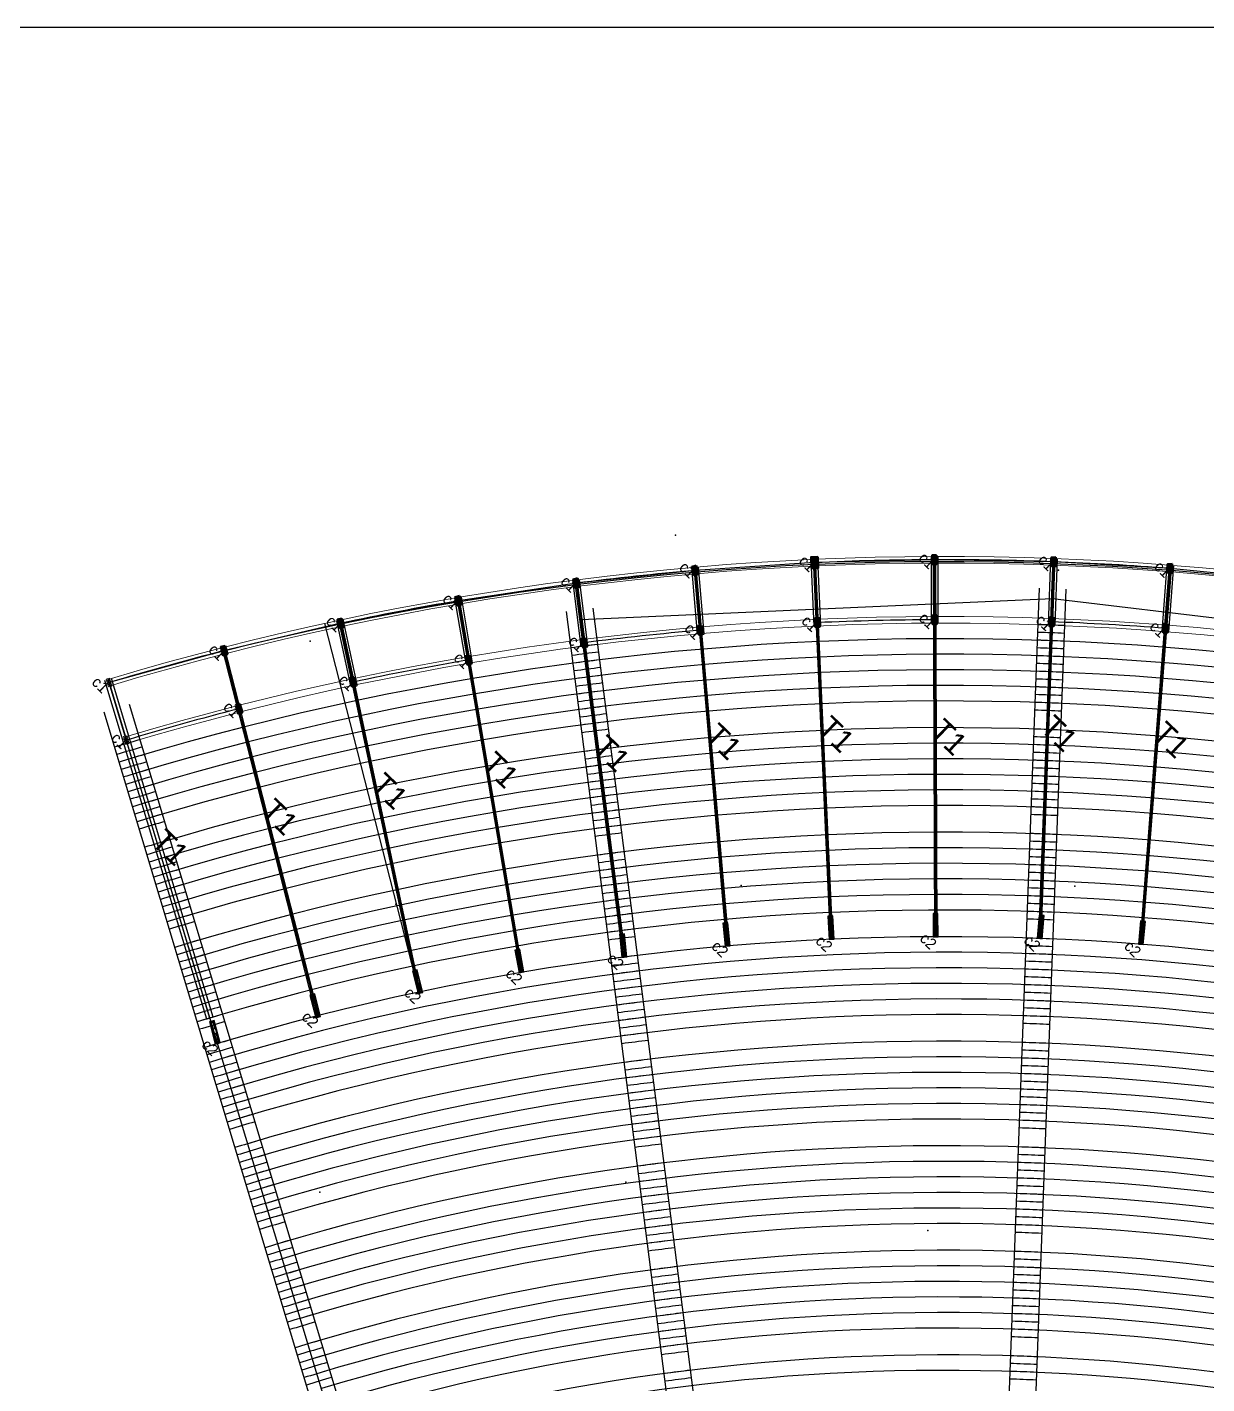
# Model space of a CAD drawing. Extents: x 60675 to 406257, y -6788 to 756297.
# Drawn here: x 392761 to 393291, y 755368 to 755978 of the extents above; entities that cross this region are included whole.
import ezdxf

# ---------------------------------------------------------------- set-up
doc = ezdxf.new("R2010")
doc.units = 0
doc.linetypes.add('CONTINU', pattern=[0])
doc.layers.get('0').update_dxf_attribs({"linetype": 'CONTINUOUS'})
doc.layers.add('CENTERLINE', color=7, linetype='CONTINUOUS')
doc.layers.add('POINTS', color=7, linetype='CONTINUOUS')
for name, color, linetype, lineweight in [('column', 61, 'CONTINUOUS', 20), ('DIMENSIONLINE', 5, 'CONTINUOUS', 9), ('elevation', 33, 'CONTINUOUS', 25), ('greenery', 3, 'CONTINUOUS', 13), ('Wind&door', 141, 'CONTINUOUS', 30)]:
    doc.layers.add(name, color=color, linetype=linetype, lineweight=lineweight)
doc.layers.add('RHS', color=7, linetype='CONTINUOUS', lineweight=25, true_color=0x3dad99)

# ---------------------------------------------------------------- blocks, each defined once
blk = doc.blocks.new('A$C72AB280E')
blk.add_line((0.92, 0.168), (0.867, 0.083))
at = {"color": 2}
for points in [[(1.002, 0.187), (0.116, 0.736), (0, 0.549), (0.887, 0)], [(0.961, 0.177), (0.126, 0.695), (0.041, 0.559), (0.877, 0.041)]]:
    blk.add_lwpolyline(points, close=True, dxfattribs=at)
for points in [[(0.083, 0.569), (0.339, 0.41), (0.391, 0.495), (0.135, 0.654), (0.083, 0.569)], [(0.936, 0.193), (0.598, 0.402), (0.514, 0.266), (0.851, 0.057)], [(0.92, 0.168), (0.608, 0.361), (0.555, 0.276), (0.867, 0.083)]]:
    blk.add_lwpolyline(points)

msp = doc.modelspace()

# ---------------------------------------------------------------- linework, layer by layer
for p, q in [((393166.90105, 755740.07441, 13169.80586), (393167.01059, 755710.07373, 13169.80587)), ((393169.90103, 755740.08536, 13169.80586), (393170.01057, 755710.08468, 13169.80587)), ((393220.61728, 755739.22808, -1203.08952), (393219.49386, 755709.24824, 1450.86235)), ((393059.22689, 755735.11304, 13169.80586), (393061.80807, 755705.22341, 13169.80587)), ((393062.21576, 755735.37115, 13169.80586), (393064.79695, 755705.48152, 13169.80587)), ((393114.35931, 755708.73352, 13169.80587), (393113.0128, 755738.70417, 13169.80587)), ((393117.35629, 755708.86817, 13169.80587), (393116.00978, 755738.83881, 13169.80587)), ((393222.11623, 755739.17191, -1203.08952), (393215.71293, 755568.29184, 13923.99196)), ((393223.61518, 755739.11574, -1203.08952), (393222.49176, 755709.1359, 1450.86236)), ((393272.96706, 755736.27415, -385.69639), (393270.6421, 755706.36349, -74.54783)), ((393275.95804, 755736.04166, -385.69639), (393273.63308, 755706.131, -74.54783)), ((392952.68805, 755721.35806, 13169.80586), (392957.71505, 755691.78135, 13169.80587)), ((392955.64563, 755721.86075, 13169.80586), (392960.67263, 755692.28403, 13169.80587)), ((393009.58828, 755711.66646, 13169.80587), (393221.4422, 755721.18453, 13169.80587)), ((393221.4422, 755721.18453, 13169.80587), (393431.98964, 755695.83801, 13169.80587)), ((392905.99605, 755681.82652, 13169.80587), (392899.75375, 755711.17079, 13169.80587)), ((392908.93039, 755682.45073, 13169.80587), (392902.68809, 755711.795, 13169.80587)), ((392849.10992, 755697.72875, 13169.80586), (392855.81202, 755671.57379, 13169.80587)), ((392797.41292, 755683.34316, 13169.80587), (392805.18418, 755657.48572, 13169.80587)), ((392937.77447, 755544.45337, 13169.80587), (392936.80577, 755544.20515, 13169.80587)), ((392891.66856, 755533.65773, 13169.80591), (392890.69986, 755533.40951, 13169.80591))]:
    msp.add_line(p, q)
at = {"color": 252}
for p, q in [((393060.85038, 755733.74766, 13169.80587), (393007.49433, 755728.03305)), ((393114.57861, 755737.273, 13169.80587), (393060.85038, 755733.74766, 13169.80587)), ((393168.40652, 755738.57989, 13169.80587), (393114.57861, 755737.273, 13169.80587)), ((393222.06007, 755737.67322, 13169.80587), (393168.40652, 755738.57989, 13169.80587)), ((393274.34631, 755734.66242, -370.13942), (393222.06007, 755737.67322, 13169.80587)), ((393329.21015, 755729.23021, 13383.74315), (393274.34631, 755734.66242, -370.13942)), ((393007.49433, 755728.03305), (392954.41818, 755720.13061, 13169.80586)), ((392954.41818, 755720.13061, 13169.80586), (392901.53302, 755710.01573, 13169.80587)), ((392901.53302, 755710.01573, 13169.80587), (392848.78528, 755697.64552, 13169.80587)), ((392848.78528, 755697.64552, 13169.80587), (392797.41292, 755683.34316, 13169.80587))]:
    msp.add_line(p, q, dxfattribs=at)
at = {"color": 3, "linetype": 'CONTINU', "lineweight": 25}
msp.add_lwpolyline([(392601.17332, 755978.07413), (394813.52757, 755978.07413), (394813.52757, 754562.58606), (392601.17332, 754562.58606)], close=True, dxfattribs=at)
at = {"color": 2}
for points, elevation in [([(392938.50463, 755544.02109), (392935.91607, 755554.12295), (392933.78492, 755553.57686), (392936.37348, 755543.47499)], 13169.80587), ([(392938.13955, 755544.23723), (392935.69993, 755553.75787), (392934.15, 755553.36071), (392936.58963, 755543.84007)], 13169.80587), ([(392892.39872, 755533.22545), (392889.81016, 755543.32731), (392887.67901, 755542.78121), (392890.26757, 755532.67935)], 13169.80591), ([(392892.03364, 755533.44159), (392889.59402, 755542.96223), (392888.04409, 755542.56507), (392890.48372, 755533.04443)], 13169.80591)]:
    msp.add_lwpolyline(points, close=True, dxfattribs=dict(at, elevation=elevation))
for points, elevation in [([(392934.51508, 755553.14457), (392935.26253, 755550.22764), (392936.23123, 755550.47586), (392935.48378, 755553.3928), (392934.51508, 755553.14457)], 13169.80587), ([(392938.06508, 755544.52784), (392937.07959, 755548.37374), (392935.52966, 755547.97658), (392936.51516, 755544.13068)], 13169.80587), ([(392937.77447, 755544.45337), (392936.86344, 755548.00866), (392935.89474, 755547.76043), (392936.80577, 755544.20515)], 13169.80587), ([(392888.40917, 755542.34893), (392889.15662, 755539.432), (392890.12532, 755539.68022), (392889.37787, 755542.59715), (392888.40917, 755542.34893)], 13169.80591), ([(392891.95917, 755533.7322), (392890.97368, 755537.5781), (392889.42375, 755537.18094), (392890.40925, 755533.33504)], 13169.80591), ([(392891.66856, 755533.65773), (392890.75753, 755537.21302), (392889.78883, 755536.96479), (392890.69986, 755533.40951)], 13169.80591)]:
    msp.add_lwpolyline(points, dxfattribs=dict(elevation=elevation))
at = {"color": 252}
msp.add_arc((393172.5328, 754415.90425, 13169.80587), 1321.78528, 69.24286607, 106.48700625, dxfattribs=at)
at = {"layer": 'CENTERLINE', "color": 0}
for points in [[(393009.6234, 755699.57225), (393005.81609, 755729.33056)], [(393012.59915, 755699.95297), (393008.79184, 755729.71128)], [(393215.71292, 755568.29184), (393221.60696, 755725.58145)]]:
    msp.add_lwpolyline(points, dxfattribs=at)
at = {"layer": 'CENTERLINE', "color": 1}
msp.add_lwpolyline([(392955.06317, 755158.791), (392800.8956, 755671.7552)], dxfattribs=at)
at = {"layer": 'column', "color": 2, "lineweight": 50}
for points, elevation in [([(393115.98835, 755739.85556), (393112.99022, 755739.74968), (393113.16668, 755734.75279), (393116.16481, 755734.85867)], 13169.80587), ([(393115.50631, 755739.33822), (393113.50755, 755739.26764), (393113.64872, 755735.27013), (393115.64747, 755735.34071)], 13169.80587), ([(393169.33421, 755740.64511), (393167.33545, 755740.57453), (393167.47662, 755736.57702), (393169.47537, 755736.6476)], 13169.80586), ([(393168.85217, 755740.12778), (393167.85279, 755740.09249), (393167.95866, 755737.09436), (393168.95804, 755737.12965)], 13169.80586), ([(393222.98775, 755739.73818), (393220.989, 755739.6676), (393221.13017, 755735.67009), (393223.12892, 755735.74067)], 13169.80587), ([(393222.50571, 755739.22085), (393221.50633, 755739.18555), (393221.61221, 755736.18742), (393222.61158, 755736.22271)], 13169.80587), ([(393061.28078, 755735.97038), (393059.35123, 755735.44421), (393060.40357, 755731.58512), (393062.33312, 755732.11129)], 13169.80586), ([(393060.92993, 755735.35645), (393059.96516, 755735.09337), (393060.75441, 755732.19905), (393061.71919, 755732.46214)], 13169.80586), ([(393115.02426, 755738.82089), (393114.02489, 755738.78559), (393114.13076, 755735.78746), (393115.13014, 755735.82276)], 13169.80587), ([(393275.274, 755736.72764), (393273.27525, 755736.65705), (393273.41641, 755732.65955), (393275.41517, 755732.73013)], -370.13942), ([(393274.79196, 755736.2103), (393273.79258, 755736.17501), (393273.89845, 755733.17688), (393274.89783, 755733.21217)], -370.13942), ([(392954.84858, 755722.35334), (392952.91903, 755721.82717), (392953.97137, 755717.96808), (392955.90092, 755718.49425)], 13169.80586), ([(392954.49774, 755721.73941), (392953.53296, 755721.47632), (392954.32222, 755718.58201), (392955.28699, 755718.84509)], 13169.80586), ([(392901.96342, 755712.23845), (392900.03387, 755711.71228), (392901.08621, 755707.85319), (392903.01576, 755708.37936)], 13169.80587), ([(392901.61258, 755711.62452), (392900.6478, 755711.36144), (392901.43706, 755708.46712), (392902.40183, 755708.7302)], 13169.80587), ([(393063.60378, 755709.0705), (393061.67423, 755708.54433), (393062.72657, 755704.68524), (393064.65611, 755705.21141)], 13169.80587), ([(393116.71813, 755712.36543), (393114.71937, 755712.29485), (393114.86054, 755708.29734), (393116.85929, 755708.36792)], 13169.80587), ([(393116.23608, 755711.84809), (393115.23671, 755711.8128), (393115.34258, 755708.81467), (393116.34196, 755708.84996)], 13169.80587), ([(393169.43279, 755713.64529), (393167.43404, 755713.57471), (393167.5752, 755709.5772), (393169.57396, 755709.64778)], 13169.80587), ([(393168.95075, 755713.12796), (393167.95137, 755713.09267), (393168.05725, 755710.09454), (393169.05662, 755710.12983)], 13169.80587), ([(393273.1816, 755709.80884), (393271.18284, 755709.73825), (393271.32401, 755705.74074), (393273.32276, 755705.81133)], -90.11394), ([(393272.69955, 755709.2915), (393271.70018, 755709.25621), (393271.80605, 755706.25808), (393272.80543, 755706.29337)], -90.11394), ([(393063.25293, 755708.45657), (393062.28816, 755708.19349), (393063.07741, 755705.29917), (393064.04219, 755705.56225)], 13169.80587), ([(392849.54032, 755699.95148), (392847.61078, 755699.42531), (392848.66311, 755695.56622), (392850.59266, 755696.09239)], 13169.80586), ([(392849.18948, 755699.33755), (392848.2247, 755699.07446), (392849.01396, 755696.18015), (392849.97873, 755696.44323)], 13169.80586), ([(392959.37275, 755695.73507), (392957.4432, 755695.20891), (392958.49554, 755691.34981), (392960.42509, 755691.87598)], 13169.80587), ([(392959.0219, 755695.12115), (392958.05713, 755694.85806), (392958.84639, 755691.96374), (392959.81116, 755692.22683)], 13169.80587), ([(392907.58133, 755685.82938), (392905.65178, 755685.30321), (392906.70412, 755681.44412), (392908.63367, 755681.97029)], 13169.80587), ([(392907.23049, 755685.21545), (392906.26571, 755684.95237), (392907.05497, 755682.05805), (392908.01974, 755682.32113)], 13169.80587), ([(392856.24242, 755673.79652), (392854.31287, 755673.27035), (392855.36521, 755669.41126), (392857.29475, 755669.93743)], 13169.80587), ([(392855.89157, 755673.18259), (392854.9268, 755672.9195), (392855.71605, 755670.02519), (392856.68083, 755670.28827)], 13169.80587)]:
    msp.add_lwpolyline(points, close=True, dxfattribs=dict(at, elevation=elevation))
for points in [[(393007.92472, 755730.25577), (393005.99518, 755729.7296), (393007.04752, 755725.87051), (393008.97706, 755726.39668)], [(393007.57388, 755729.64184), (393006.60911, 755729.37876), (393007.39836, 755726.48444), (393008.36313, 755726.74752)], [(393221.9767, 755712.75712), (393219.97795, 755712.68653), (393220.11912, 755708.68903), (393222.11787, 755708.75961)], [(393221.49466, 755712.23978), (393220.49528, 755712.20449), (393220.60116, 755709.20636), (393221.60054, 755709.24165)], [(393011.3512, 755703.47408), (393009.42165, 755702.94791), (393010.47399, 755699.08881), (393012.40354, 755699.61498)], [(393011.00036, 755702.86015), (393010.03558, 755702.59706), (393010.82484, 755699.70274), (393011.78961, 755699.96583)]]:
    msp.add_lwpolyline(points, close=True, dxfattribs=at)
at = {"layer": 'DIMENSIONLINE'}
for points, elevation in [([(393167.63535, 755736.75465), (393167.50631, 755740.40854), (393169.0833, 755740.46423), (393169.21234, 755736.81034)], 13169.80586), ([(393221.28889, 755735.84771), (393221.15986, 755739.50161), (393222.73685, 755739.5573), (393222.86588, 755735.9034)], 13169.80587), ([(393060.51743, 755731.79436), (393059.55555, 755735.32174), (393061.07793, 755735.73688), (393062.03982, 755732.2095)], 13169.80586), ([(393113.80744, 755735.44775), (393113.67841, 755739.10165), (393115.2554, 755739.15734), (393115.38444, 755735.50344)], 13169.80587), ([(393273.57514, 755732.83717), (393273.44611, 755736.49107), (393275.0231, 755736.54676), (393275.15213, 755732.89286)], -370.13942), ([(392954.08523, 755718.17731), (392953.12335, 755721.70469), (392954.64574, 755722.11983), (392955.60762, 755718.59246)], 13169.80586), ([(392901.20007, 755708.06243), (392900.23819, 755711.58981), (392901.76058, 755712.00495), (392902.72246, 755708.47757)], 13169.80587), ([(393062.84043, 755704.89448), (393061.87854, 755708.42186), (393063.40093, 755708.837), (393064.36281, 755705.30962)], 13169.80587), ([(393115.01927, 755708.47496), (393114.89023, 755712.12886), (393116.46722, 755712.18455), (393116.59626, 755708.53065)], 13169.80587), ([(393167.73393, 755709.75483), (393167.6049, 755713.40872), (393169.18189, 755713.46441), (393169.31092, 755709.81052)], 13169.80587), ([(393271.48273, 755705.91837), (393271.3537, 755709.57227), (393272.93069, 755709.62796), (393273.05973, 755705.97406)], -90.11394), ([(392848.77697, 755695.77546), (392847.81509, 755699.30283), (392849.33748, 755699.71797), (392850.29936, 755696.1906)], 13169.80586), ([(392849.12782, 755696.38938), (392848.42902, 755698.95199), (392848.98663, 755699.10405), (392849.68543, 755696.54144)], 13169.80586), ([(392958.6094, 755691.55905), (392957.64752, 755695.08643), (392959.1699, 755695.50157), (392960.13179, 755691.97419)], 13169.80587), ([(392906.81798, 755681.65336), (392905.8561, 755685.18073), (392907.37849, 755685.59587), (392908.34037, 755682.0685)], 13169.80587)]:
    msp.add_lwpolyline(points, close=True, dxfattribs=dict(at, elevation=elevation))
for points in [[(393007.16137, 755726.07975), (393006.19949, 755729.60713), (393007.72188, 755730.02227), (393008.68376, 755726.49489)], [(393220.27784, 755708.86665), (393220.14881, 755712.52055), (393221.7258, 755712.57624), (393221.85483, 755708.92234)], [(393010.58785, 755699.29805), (393009.62597, 755702.82543), (393011.14836, 755703.24057), (393012.11024, 755699.71319)]]:
    msp.add_lwpolyline(points, close=True, dxfattribs=at)
at = {"layer": 'DIMENSIONLINE', "color": 2, "elevation": 13169.80587}
for points in [[(392797.07997, 755681.38986), (392796.11809, 755684.91724), (392797.64047, 755685.33238), (392798.60236, 755681.80501)], [(392797.43081, 755682.00379), (392796.73202, 755684.5664), (392797.28963, 755684.71845), (392797.98843, 755682.15585)], [(392804.85123, 755655.53242), (392803.88935, 755659.0598), (392805.41174, 755659.47494), (392806.37362, 755655.94756)], [(392805.20208, 755656.14635), (392804.50328, 755658.70895), (392805.06089, 755658.86101), (392805.75969, 755656.2984)]]:
    msp.add_lwpolyline(points, close=True, dxfattribs=at)
at = {"layer": 'elevation', "ltscale": 0.05}
for points in [[(393195.95588, 755201.28086), (393215.61117, 755725.80612)], [(393207.94712, 755200.82253), (393227.60275, 755725.35677)], [(393069.69084, 755194.61997), (393003.0784, 755715.26944)], [(393081.59496, 755196.13395), (393014.98138, 755716.79232)], [(392957.72149, 755170.79197), (392806.64169, 755673.48214)], [(392946.2267, 755167.34667), (392795.14949, 755670.02825)]]:
    msp.add_lwpolyline(points, dxfattribs=at)
for centre, radius, start, end in [((393173.17327, 754433.06983, 13169.80587), 1277.01877, 87.584784, 88.1231879), ((393172.4661, 754429.61953, 13169.80587), 1277.01877, 87.55887421, 88.09727816), ((393173.17327, 754433.06983, 13169.80587), 1277.01877, 97.021671, 97.56007491), ((393173.04139, 754429.55027, 13169.80587), 1277.01877, 96.99576121, 97.53416516), ((393172.4661, 754429.61953, 13169.80587), 1270.01877, 87.55724762, 88.09861913), ((393173.17327, 754433.06983, 13169.80587), 1270.01877, 87.58330022, 88.12467169), ((393173.17327, 754433.06983, 13169.80587), 1270.01877, 97.02018722, 97.56155868), ((393172.4661, 754429.61953, 13169.80587), 1263.01877, 87.55560299, 88.09997497), ((393173.17327, 754433.06983, 13169.80587), 1263.01877, 87.5818, 88.12617191), ((393173.04139, 754429.55027, 13169.80587), 1270.01877, 96.99413462, 97.53550613), ((393173.17327, 754433.06983, 13169.80587), 1263.01877, 97.018687, 97.56305891), ((393172.4661, 754429.61953, 13169.80587), 1256.01877, 87.55394005, 88.10134591), ((393173.17327, 754433.06983, 13169.80587), 1256.01877, 87.58028305, 88.12768886), ((393173.04139, 754429.55027, 13169.80587), 1263.01877, 96.99249, 97.53686197), ((393173.17327, 754433.06983, 13169.80587), 1256.01877, 97.01717005, 97.56457586), ((393173.17327, 754433.06983, 13169.80587), 1249.01877, 87.5787491, 88.12922281), ((393173.04139, 754429.55027, 13169.80587), 1256.01877, 96.99082704, 97.53823291), ((393173.17327, 754433.06983, 13169.80587), 1249.01877, 97.0156361, 97.56610981), ((393173.17327, 754433.06983, 13169.80587), 1242.01877, 87.57719786, 88.13077405), ((393172.4661, 754429.61953, 13169.80587), 1249.01877, 87.55225845, 88.10273222), ((393173.04139, 754429.55027, 13169.80587), 1249.01877, 96.98914545, 97.53961922), ((393172.4661, 754429.61953, 13169.80587), 1242.01877, 87.5505579, 88.10413417), ((393173.17327, 754433.06983, 13169.80587), 1242.01877, 97.01408485, 97.56766106), ((393173.04139, 754429.55027, 13169.80587), 1242.01877, 96.9874449, 97.54102116), ((393173.17327, 754433.06983, 13169.80587), 1230.01877, 87.57449751, 88.1334744), ((393173.17327, 754433.06983, 13169.80587), 1277.01877, 106.45855801, 106.9969619), ((393173.62024, 754429.57628, 13169.80587), 1277.01877, 106.43264821, 106.97105216), ((393173.17327, 754433.06983, 13169.80587), 1230.01877, 97.0113845, 97.5703614), ((393173.17327, 754433.06983, 13169.80587), 1223.01877, 87.57289783, 88.13507408), ((393172.4661, 754429.61953, 13169.80587), 1230.01877, 87.54759765, 88.10657461), ((393173.17327, 754433.06983, 13169.80587), 1270.01877, 106.45707422, 106.99844568), ((393173.62024, 754429.57628, 13169.80587), 1270.01877, 106.43102162, 106.97239313), ((393173.04139, 754429.55027, 13169.80587), 1230.01877, 96.98448465, 97.54346161), ((393173.17327, 754433.06983, 13169.80587), 1216.01877, 87.57127973, 88.13669218), ((393172.4661, 754429.61953, 13169.80587), 1223.01877, 87.54584401, 88.10802032), ((393173.17327, 754433.06983, 13169.80587), 1263.01877, 106.455574, 106.99994591), ((393173.17327, 754433.06983, 13169.80587), 1223.01877, 97.00978483, 97.57196108), ((393173.04139, 754429.55027, 13169.80587), 1223.01877, 96.982731, 97.54490732), ((393172.4661, 754429.61953, 13169.80587), 1216.01877, 87.54407017, 88.10948268), ((393173.62024, 754429.57628, 13169.80587), 1263.01877, 106.429377, 106.97374896), ((393173.17327, 754433.06983, 13169.80587), 1256.01877, 106.45405705, 107.00146286), ((393173.17327, 754433.06983, 13169.80587), 1216.01877, 97.00816673, 97.57357918), ((393173.04139, 754429.55027, 13169.80587), 1216.01877, 96.98095717, 97.54636968), ((393172.4661, 754429.61953, 13169.80587), 1209.01877, 87.5422758, 88.11096197), ((393173.17327, 754433.06983, 13169.80587), 1209.01877, 87.5696429, 88.13832901), ((393173.62024, 754429.57628, 13169.80587), 1256.01877, 106.42771404, 106.97511991), ((393173.17327, 754433.06983, 13169.80587), 1249.01877, 106.4525231, 107.00299681), ((393173.17327, 754433.06983, 13169.80587), 1209.01877, 97.0065299, 97.57521601), ((393173.04139, 754429.55027, 13169.80587), 1209.01877, 96.9791628, 97.54784897), ((393172.4661, 754429.61953, 13169.80587), 1202.01877, 87.54046052, 88.11245849), ((393173.17327, 754433.06983, 13169.80587), 1202.01877, 87.567987, 88.1399849), ((393173.62024, 754429.57628, 13169.80587), 1249.01877, 106.42603245, 106.97650622), ((393173.17327, 754433.06983, 13169.80587), 1242.01877, 106.45097186, 107.00454805), ((393173.17327, 754433.06983, 13169.80587), 1202.01877, 97.004874, 97.57687191), ((393172.4661, 754429.61953, 13169.80587), 1195.01877, 87.53862398, 88.11397254), ((393173.17327, 754433.06983, 13169.80587), 1195.01877, 87.56631171, 88.1416602), ((393173.62024, 754429.57628, 13169.80587), 1242.01877, 106.4243319, 106.97790816), ((393173.04139, 754429.55027, 13169.80587), 1202.01877, 96.97734752, 97.54934549), ((393173.17327, 754433.06983, 13169.80587), 1195.01877, 97.00319871, 97.5785472), ((393173.17327, 754433.06983, 13169.80587), 1230.01877, 106.4482715, 107.00724841), ((393173.04139, 754429.55027, 13169.80587), 1195.01877, 96.97551098, 97.55085954), ((393172.4661, 754429.61953, 13169.80587), 1183.01877, 87.53542506, 88.11660974), ((393173.17327, 754433.06983, 13169.80587), 1183.01877, 87.56339365, 88.14457826), ((393173.62024, 754429.57628, 13169.80587), 1230.01877, 106.42137165, 106.98034861), ((393173.17327, 754433.06983, 13169.80587), 1223.01877, 106.44667183, 107.00884808), ((393173.17327, 754433.06983, 13169.80587), 1183.01877, 97.00028065, 97.58146526), ((393173.17327, 754433.06983, 13169.80587), 1176.01877, 87.56166395, 88.14630796), ((393173.62024, 754429.57628, 13169.80587), 1223.01877, 106.419618, 106.98179432), ((393173.17327, 754433.06983, 13169.80587), 1216.01877, 106.44505373, 107.01046618), ((393173.04139, 754429.55027, 13169.80587), 1183.01877, 96.97231206, 97.55349674), ((393173.17327, 754433.06983, 13169.80587), 1176.01877, 96.99855095, 97.58319496), ((393173.17327, 754433.06983, 13169.80587), 1169.01877, 87.55991353, 88.14805838), ((393172.4661, 754429.61953, 13169.80587), 1176.01877, 87.53352888, 88.11817297), ((393173.62024, 754429.57628, 13169.80587), 1216.01877, 106.41784417, 106.98325668), ((393173.04139, 754429.55027, 13169.80587), 1176.01877, 96.97041588, 97.55505996), ((393173.17327, 754433.06983, 13169.80587), 1169.01877, 96.99680053, 97.58494538), ((393173.17327, 754433.06983, 13169.80587), 1162.01877, 87.55814202, 88.14982989), ((393172.4661, 754429.61953, 13169.80587), 1169.01877, 87.53160998, 88.11975491), ((393173.17327, 754433.06983, 13169.80587), 1209.01877, 106.4434169, 107.01210301), ((393173.62024, 754429.57628, 13169.80587), 1209.01877, 106.4160498, 106.98473597), ((393173.04139, 754429.55027, 13169.80587), 1169.01877, 96.96849698, 97.55664191), ((393173.17327, 754433.06983, 13169.80587), 1155.01877, 87.55634904, 88.15162287), ((393172.4661, 754429.61953, 13169.80587), 1162.01877, 87.52966797, 88.12135591), ((393173.17327, 754433.06983, 13169.80587), 1202.01877, 106.441761, 107.0137589), ((393173.62024, 754429.57628, 13169.80587), 1202.01877, 106.41423452, 106.98623249), ((393173.17327, 754433.06983, 13169.80587), 1162.01877, 96.99502902, 97.58671689), ((393173.04139, 754429.55027, 13169.80587), 1162.01877, 96.96655497, 97.55824291), ((393172.4661, 754429.61953, 13169.80587), 1155.01877, 87.52770242, 88.12297632), ((393173.17327, 754433.06983, 13169.80587), 1195.01877, 106.44008571, 107.0154342), ((393173.62024, 754429.57628, 13169.80587), 1195.01877, 106.41239798, 106.98774654), ((393173.17327, 754433.06983, 13169.80587), 1155.01877, 96.99323604, 97.58850987), ((393173.04139, 754429.55027, 13169.80587), 1155.01877, 96.96458942, 97.55986332), ((393172.4661, 754429.61953, 13169.80587), 1148.01877, 87.52571289, 88.12461649), ((393173.17327, 754433.06983, 13169.80587), 1148.01877, 87.55453419, 88.15343772), ((393173.17327, 754433.06983, 13169.80587), 1148.01877, 96.99142119, 97.59032472), ((393173.04139, 754429.55027, 13169.80587), 1148.01877, 96.96259989, 97.56150349), ((393173.17327, 754433.06983, 13169.80587), 1136.01877, 87.55137099, 88.15660091), ((393173.17327, 754433.06983, 13169.80587), 1183.01877, 106.43716765, 107.01835226), ((393173.62024, 754429.57628, 13169.80587), 1183.01877, 106.40919906, 106.99038374), ((393172.4661, 754429.61953, 13169.80587), 1136.01877, 87.52224524, 88.12747524), ((393173.17327, 754433.06983, 13169.80587), 1176.01877, 106.43543794, 107.02008196), ((393173.62024, 754429.57628, 13169.80587), 1176.01877, 106.40730288, 106.99194696), ((393173.17327, 754433.06983, 13169.80587), 1136.01877, 96.98825799, 97.59348792), ((393173.04139, 754429.55027, 13169.80587), 1136.01877, 96.95913224, 97.56436224), ((393172.4661, 754429.61953, 13169.80587), 1129.01877, 87.5201884, 88.12917091), ((393173.17327, 754433.06983, 13169.80587), 1129.01877, 87.54949474, 88.15847717), ((393173.17327, 754433.06983, 13169.80587), 1169.01877, 106.43368752, 107.02183238), ((393173.62024, 754429.57628, 13169.80587), 1169.01877, 106.40538398, 106.99352891), ((393173.17327, 754433.06983, 13169.80587), 1129.01877, 96.98638174, 97.59536417), ((393173.04139, 754429.55027, 13169.80587), 1129.01877, 96.9570754, 97.56605791), ((393172.4661, 754429.61953, 13169.80587), 1122.01877, 87.51810589, 88.13088773), ((393173.17327, 754433.06983, 13169.80587), 1122.01877, 87.54759508, 88.16037683), ((393173.17327, 754433.06983, 13169.80587), 1162.01877, 106.43191602, 107.02360389), ((393173.62024, 754429.57628, 13169.80587), 1162.01877, 106.40344197, 106.99512991), ((393173.17327, 754433.06983, 13169.80587), 1122.01877, 96.98448208, 97.59726383), ((393172.4661, 754429.61953, 13169.80587), 1115.01877, 87.51599724, 88.13262611), ((393173.17327, 754433.06983, 13169.80587), 1115.01877, 87.54567156, 88.16230035), ((393173.17327, 754433.06983, 13169.80587), 1155.01877, 106.43012304, 107.02539687), ((393173.04139, 754429.55027, 13169.80587), 1122.01877, 96.95499289, 97.56777473), ((393173.17327, 754433.06983, 13169.80587), 1115.01877, 96.98255856, 97.59918735), ((393173.17327, 754433.06983, 13169.80587), 1108.01877, 87.54372374, 88.16424817), ((393173.62024, 754429.57628, 13169.80587), 1155.01877, 106.40147642, 106.99675032), ((393173.17327, 754433.06983, 13169.80587), 1148.01877, 106.42830819, 107.02721172), ((393173.04139, 754429.55027, 13169.80587), 1115.01877, 96.95288424, 97.56951311), ((393173.17327, 754433.06983, 13169.80587), 1108.01877, 96.98061074, 97.60113517), ((393173.17327, 754433.06983, 13169.80587), 1101.01877, 87.54175115, 88.16622076), ((393172.4661, 754429.61953, 13169.80587), 1108.01877, 87.51386195, 88.13438646), ((393173.62024, 754429.57628, 13169.80587), 1148.01877, 106.39948689, 106.99839049), ((393173.04139, 754429.55027, 13169.80587), 1108.01877, 96.95074894, 97.57127346), ((393173.17327, 754433.06983, 13169.80587), 1101.01877, 96.97863815, 97.60310776), ((393172.4661, 754429.61953, 13169.80587), 1101.01877, 87.5116995, 88.13616919), ((393173.17327, 754433.06983, 13169.80587), 1136.01877, 106.42514499, 107.03037492), ((393173.04139, 754429.55027, 13169.80587), 1101.01877, 96.9485865, 97.57305619), ((393173.17327, 754433.06983, 13169.80587), 1089.01877, 87.53831057, 88.16966134), ((393173.62024, 754429.57628, 13169.80587), 1136.01877, 106.39601924, 107.00124924), ((393173.17327, 754433.06983, 13169.80587), 1129.01877, 106.42326874, 107.03225117), ((393173.17327, 754433.06983, 13169.80587), 1089.01877, 96.97519757, 97.60654834), ((393173.17327, 754433.06983, 13169.80587), 1082.01877, 87.53626832, 88.17170359), ((393172.4661, 754429.61953, 13169.80587), 1089.01877, 87.50792777, 88.13927862), ((393173.62024, 754429.57628, 13169.80587), 1129.01877, 106.3939624, 107.00294491), ((393173.17327, 754433.06983, 13169.80587), 1122.01877, 106.42136907, 107.03415083), ((393173.04139, 754429.55027, 13169.80587), 1089.01877, 96.94481476, 97.57616562), ((393173.17327, 754433.06983, 13169.80587), 1075.01877, 87.53419948, 88.17377243), ((393172.4661, 754429.61953, 13169.80587), 1082.01877, 87.50568895, 88.1411243), ((393173.62024, 754429.57628, 13169.80587), 1122.01877, 106.3918799, 107.00466173), ((393173.17327, 754433.06983, 13169.80587), 1115.01877, 106.41944556, 107.03607435), ((393173.17327, 754433.06983, 13169.80587), 1082.01877, 96.97315532, 97.60859059), ((393173.04139, 754429.55027, 13169.80587), 1082.01877, 96.94257595, 97.5780113), ((393172.4661, 754429.61953, 13169.80587), 1075.01877, 87.50342098, 88.14299403), ((393173.62024, 754429.57628, 13169.80587), 1115.01877, 106.38977125, 107.00640012), ((393173.17327, 754433.06983, 13169.80587), 1108.01877, 106.41749774, 107.03802217), ((393173.17327, 754433.06983, 13169.80587), 1075.01877, 96.97108648, 97.61065943), ((393173.04139, 754429.55027, 13169.80587), 1075.01877, 96.94030798, 97.57988103), ((393172.4661, 754429.61953, 13169.80587), 1068.01877, 87.50112328, 88.14488825), ((393173.17327, 754433.06983, 13169.80587), 1068.01877, 87.53210351, 88.17586839), ((393173.62024, 754429.57628, 13169.80587), 1108.01877, 106.38763594, 107.00816046), ((393173.17327, 754433.06983, 13169.80587), 1101.01877, 106.41552515, 107.03999476), ((393173.17327, 754433.06983, 13169.80587), 1068.01877, 96.96899052, 97.61275539), ((393173.04139, 754429.55027, 13169.80587), 1068.01877, 96.93801029, 97.58177525), ((393172.4661, 754429.61953, 13169.80587), 1061.01877, 87.49879526, 88.14680748), ((393173.17327, 754433.06983, 13169.80587), 1061.01877, 87.5299799, 88.17799201), ((393173.62024, 754429.57628, 13169.80587), 1101.01877, 106.3854735, 107.00994319), ((393173.17327, 754433.06983, 13169.80587), 1061.01877, 96.9668669, 97.61487901), ((393172.4661, 754429.61953, 13169.80587), 1054.01877, 87.49643633, 88.1487522), ((393173.17327, 754433.06983, 13169.80587), 1054.01877, 87.52782807, 88.18014384), ((393173.17327, 754433.06983, 13169.80587), 1089.01877, 106.41208457, 107.04343534), ((393173.04139, 754429.55027, 13169.80587), 1061.01877, 96.93568227, 97.58369448), ((393173.17327, 754433.06983, 13169.80587), 1054.01877, 96.96471507, 97.61703084), ((393173.62024, 754429.57628, 13169.80587), 1089.01877, 106.38170177, 107.01305262), ((393173.17327, 754433.06983, 13169.80587), 1082.01877, 106.41004232, 107.04547758), ((393173.04139, 754429.55027, 13169.80587), 1054.01877, 96.93332332, 97.5856392), ((393172.4661, 754429.61953, 13169.80587), 1042.01877, 87.49231869, 88.15214679), ((393173.17327, 754433.06983, 13169.80587), 1042.01877, 87.52407196, 88.18389995), ((393173.62024, 754429.57628, 13169.80587), 1082.01877, 106.37946295, 107.01489831), ((393173.17327, 754433.06983, 13169.80587), 1042.01877, 96.96095896, 97.62078695), ((393173.17327, 754433.06983, 13169.80587), 1035.01877, 87.52184067, 88.18613124), ((393173.17327, 754433.06983, 13169.80587), 1075.01877, 106.40797348, 107.04754643), ((393173.62024, 754429.57628, 13169.80587), 1075.01877, 106.37719498, 107.01676803), ((393173.04139, 754429.55027, 13169.80587), 1042.01877, 96.92920569, 97.58903379), ((393173.17327, 754433.06983, 13169.80587), 1035.01877, 96.95872767, 97.62301824), ((393173.17327, 754433.06983, 13169.80587), 1028.01877, 87.519579, 88.18839291), ((393172.4661, 754429.61953, 13169.80587), 1035.01877, 87.48987264, 88.15416332), ((393173.17327, 754433.06983, 13169.80587), 1068.01877, 106.40587752, 107.04964239), ((393173.62024, 754429.57628, 13169.80587), 1068.01877, 106.37489728, 107.01866226), ((393173.04139, 754429.55027, 13169.80587), 1035.01877, 96.92675965, 97.59105032), ((393173.17327, 754433.06983, 13169.80587), 1028.01877, 96.956466, 97.62527991), ((393173.17327, 754433.06983, 13169.80587), 1021.01877, 87.51728631, 88.1906856), ((393172.4661, 754429.61953, 13169.80587), 1028.01877, 87.48739329, 88.15620731), ((393173.17327, 754433.06983, 13169.80587), 1061.01877, 106.4037539, 107.05176601), ((393173.62024, 754429.57628, 13169.80587), 1061.01877, 106.37256927, 107.02058148), ((393173.04139, 754429.55027, 13169.80587), 1028.01877, 96.92428028, 97.59309431), ((393173.17327, 754433.06983, 13169.80587), 1021.01877, 96.95417331, 97.6275726), ((393173.17327, 754433.06983, 13169.80587), 1014.01877, 87.51496197, 88.19300994), ((393172.4661, 754429.61953, 13169.80587), 1021.01877, 87.48487993, 88.15827933), ((393173.17327, 754433.06983, 13169.80587), 1054.01877, 106.40160207, 107.05391784), ((393173.62024, 754429.57628, 13169.80587), 1054.01877, 106.37021033, 107.0225262), ((393173.04139, 754429.55027, 13169.80587), 1021.01877, 96.92176693, 97.59516632), ((393172.4661, 754429.61953, 13169.80587), 1014.01877, 87.48233187, 88.16037995), ((393173.17327, 754433.06983, 13169.80587), 1014.01877, 96.95184897, 97.62989694), ((393173.04139, 754429.55027, 13169.80587), 1014.01877, 96.91921887, 97.59726695), ((393172.4661, 754429.61953, 13169.80587), 1007.01877, 87.47974839, 88.16250978), ((393173.17327, 754433.06983, 13169.80587), 1007.01877, 87.51260531, 88.19536659), ((393173.17327, 754433.06983, 13169.80587), 1042.01877, 106.39784596, 107.05767395), ((393173.62024, 754429.57628, 13169.80587), 1042.01877, 106.36609269, 107.02592079), ((393173.17327, 754433.06983, 13169.80587), 1007.01877, 96.94949231, 97.6322536), ((393173.04139, 754429.55027, 13169.80587), 1007.01877, 96.91663539, 97.59939678), ((393173.17327, 754433.06983, 13169.80587), 1035.01877, 106.39561467, 107.05990524), ((393173.62024, 754429.57628, 13169.80587), 1035.01877, 106.36364664, 107.02793732), ((393172.4661, 754429.61953, 13169.80587), 995.01877, 87.47523499, 88.16623064), ((393173.17327, 754433.06983, 13169.80587), 995.01877, 87.50848819, 88.19948372), ((393173.17327, 754433.06983, 13169.80587), 1028.01877, 106.393353, 107.06216691), ((393173.62024, 754429.57628, 13169.80587), 1028.01877, 106.36116729, 107.02998131), ((393173.17327, 754433.06983, 13169.80587), 995.01877, 96.94537519, 97.63637072), ((393173.04139, 754429.55027, 13169.80587), 995.01877, 96.91212199, 97.60311764), ((393172.4661, 754429.61953, 13169.80587), 988.01877, 87.47255154, 88.16844288), ((393173.17327, 754433.06983, 13169.80587), 988.01877, 87.50604035, 88.20193156), ((393173.17327, 754433.06983, 13169.80587), 1021.01877, 106.39106031, 107.0644596), ((393173.17327, 754433.06983, 13169.80587), 988.01877, 96.94292735, 97.63881856), ((393173.04139, 754429.55027, 13169.80587), 988.01877, 96.90943854, 97.60532988), ((393172.4661, 754429.61953, 13169.80587), 981.01877, 87.4698298, 88.17068669), ((393173.17327, 754433.06983, 13169.80587), 981.01877, 87.50355757, 88.20441434), ((393173.62024, 754429.57628, 13169.80587), 1021.01877, 106.35865393, 107.03205332), ((393173.17327, 754433.06983, 13169.80587), 1014.01877, 106.38873597, 107.06678394), ((393173.17327, 754433.06983, 13169.80587), 981.01877, 96.94044457, 97.64130134), ((393173.17327, 754433.06983, 13169.80587), 974.01877, 87.50103911, 88.2069328), ((393173.62024, 754429.57628, 13169.80587), 1014.01877, 106.35610587, 107.03415395), ((393173.17327, 754433.06983, 13169.80587), 1007.01877, 106.38637931, 107.06914059), ((393173.04139, 754429.55027, 13169.80587), 981.01877, 96.9067168, 97.60757369), ((393173.17327, 754433.06983, 13169.80587), 974.01877, 96.93792611, 97.6438198), ((393173.17327, 754433.06983, 13169.80587), 967.01877, 87.49848419, 88.20948772), ((393172.4661, 754429.61953, 13169.80587), 974.01877, 87.46706894, 88.17296275), ((393173.62024, 754429.57628, 13169.80587), 1007.01877, 106.35352239, 107.03628378), ((393173.04139, 754429.55027, 13169.80587), 974.01877, 96.90395594, 97.60984975), ((393173.17327, 754433.06983, 13169.80587), 967.01877, 96.93537118, 97.64637472), ((393173.17327, 754433.06983, 13169.80587), 960.01877, 87.495892, 88.21207991), ((393172.4661, 754429.61953, 13169.80587), 967.01877, 87.4642681, 88.17527177), ((393173.17327, 754433.06983, 13169.80587), 995.01877, 106.38226219, 107.07325772), ((393173.04139, 754429.55027, 13169.80587), 967.01877, 96.9011551, 97.61215877), ((393173.17327, 754433.06983, 13169.80587), 960.01877, 96.932779, 97.64896691), ((393172.4661, 754429.61953, 13169.80587), 960.01877, 87.46142642, 88.17761445), ((393173.62024, 754429.57628, 13169.80587), 995.01877, 106.34900899, 107.04000464), ((393173.17327, 754433.06983, 13169.80587), 988.01877, 106.37981435, 107.07570556), ((393173.04139, 754429.55027, 13169.80587), 960.01877, 96.89831342, 97.61450146), ((393173.17327, 754433.06983, 13169.80587), 948.01877, 87.49135919, 88.21661271), ((393173.62024, 754429.57628, 13169.80587), 988.01877, 106.34632554, 107.04221688), ((393173.17327, 754433.06983, 13169.80587), 981.01877, 106.37733157, 107.07818834), ((393173.17327, 754433.06983, 13169.80587), 948.01877, 96.9282462, 97.65349971), ((393173.17327, 754433.06983, 13169.80587), 941.01877, 87.48866167, 88.21931024), ((393172.4661, 754429.61953, 13169.80587), 948.01877, 87.45645733, 88.18171098), ((393173.62024, 754429.57628, 13169.80587), 981.01877, 106.3436038, 107.04446069), ((393173.04139, 754429.55027, 13169.80587), 948.01877, 96.89334433, 97.61859798), ((393172.4661, 754429.61953, 13169.80587), 941.01877, 87.45350017, 88.18414887)]:
    msp.add_arc(centre, radius, start, end, dxfattribs=at)
at = {"layer": 'greenery'}
for radius, start in [(1307.01877, 68.98021218), (1304.01877, 68.98021218), (1280.01877, 68.98021218), (1277.01877, 68.71101023)]:
    msp.add_arc((393173.17327, 754433.06983, 13169.80587), radius, start, 106.7277597, dxfattribs=at)
at = {"layer": 'POINTS', "linetype": 'Continuous'}
for p in [(393051.97552, 755749.64363, 13225.37), (393224.20374, 755733.91108, 13210.93), (392887.82018, 755702.02066, 13175.08), (393081.49315, 755592.14658, 13117.58), (393231.61377, 755591.81111, 13117.23), (392926.36408, 755583.75978, 13113.1), (393029.7664, 755458.65079, 13066.41), (392892.17616, 755454.17476, 13066.31), (393165.41382, 755437.03967, 13059.74)]:
    msp.add_point(p, dxfattribs=at)
at = {"layer": 'RHS'}
for p, q in [((393167.90104, 755740.07806, 13169.80586), (393168.5254, 755569.07909, 13169.80591)), ((393168.40104, 755740.07988, 13169.80586), (393169.0254, 755569.08102, 13169.80591)), ((393168.90103, 755740.08171, 13169.80586), (393169.5254, 755569.08274, 13169.80591)), ((393060.22318, 755735.19908, 13169.80586), (393074.93551, 755564.83305, 13169.80591)), ((393060.72132, 755735.2421, 13169.80586), (393075.43365, 755564.87617, 13169.80591)), ((393061.21947, 755735.28512, 13169.80586), (393075.9318, 755564.91908, 13169.80591)), ((393121.68667, 755567.92126, 13169.80587), (393114.01179, 755738.74905, 13169.80587)), ((393122.18616, 755567.94381, 13169.80587), (393114.51129, 755738.77149, 13169.80587)), ((393122.68566, 755567.96614, 13169.80587), (393115.01079, 755738.79393, 13169.80587)), ((393221.61658, 755739.19063, -1203.08952), (393215.21327, 755568.31045, 13924.00169)), ((393222.61588, 755739.15319, -1203.08952), (393216.21257, 755568.27301, 13924.0017)), ((393273.96406, 755736.19665, -385.69639), (393260.71216, 755565.71081, 1387.79947)), ((393274.46255, 755736.15791, -385.69639), (393261.21066, 755565.67217, 1387.79833)), ((393274.96105, 755736.11916, -385.69639), (393261.70915, 755565.63331, 1387.79947)), ((392953.67391, 755721.52562, 13169.80586), (392982.327, 755552.94319, 13169.80591)), ((392954.16684, 755721.60941, 13169.80586), (392982.81991, 755553.02708, 13169.80591)), ((392954.65977, 755721.69319, 13169.80586), (392983.31286, 755553.11075, 13169.80591)), ((393169.0254, 755569.08102, 13169.80587), (393168.47872, 755718.80501, 13169.80587)), ((392936.80577, 755544.20515, 13169.80587), (392894.35915, 755709.85334, 13169.80582)), ((392936.31198, 755544.1213, 13169.80587), (392900.73186, 755711.37886, 13169.80587)), ((392936.80101, 755544.22544, 13169.80587), (392901.22092, 755711.4829, 13169.80587)), ((392937.29009, 755544.32937, 13169.80587), (392901.70997, 755711.58693, 13169.80587)), ((393075.43365, 755564.87617, 13169.80591), (393062.55176, 755714.04597, 13169.80587)), ((392890.69986, 755533.40951, 13169.80591), (392848.25323, 755699.05769, 13169.80586)), ((392891.18418, 755533.53373, 13169.80591), (392848.73759, 755699.18181, 13169.80586)), ((392891.66856, 755533.65773, 13169.80591), (392849.22194, 755699.30592, 13169.80586)), ((392982.81991, 755553.02708, 13169.80591), (392957.73172, 755700.63519, 13169.80587)), ((393261.21066, 755565.67217, 1387.79833), (393271.58055, 755699.08098))]:
    msp.add_line(p, q, dxfattribs=at)
for points in [[(393028.50905, 755559.83995), (393006.80801, 755729.45747)], [(393029.00499, 755559.90351), (393007.30397, 755729.52092)], [(393029.50096, 755559.96685), (393007.79992, 755729.58437)], [(392841.30904, 755532.07539), (392795.54466, 755684.34795)], [(392842.74529, 755532.50807), (392796.98118, 755684.77969)], [(392844.18209, 755532.93886), (392798.41771, 755685.21142)]]:
    msp.add_lwpolyline(points, dxfattribs=at)
at = {"layer": 'Wind&door', "color": 1, "lineweight": -3}
for centre, radius, start, end in [((393173.17327, 754433.06983, 13169.80587), 1305.51877, 94.9356579, 97.29087283), ((393173.17327, 754433.06983, 13169.80587), 1305.51877, 90.20920086, 92.57242938), ((393173.17405, 754433.07006, 13169.80587), 1305.51877, 87.85401959, 90.20923491), ((393173.17327, 754433.06983, 13169.80587), 1305.51877, 85.55532554, 87.85398598), ((393173.17327, 754433.06983, 13169.80587), 1305.51877, 99.64608773, 102.00931626), ((393173.17327, 754433.06983, 13169.80587), 1278.51877, 90.20920086, 92.57242938), ((393173.17327, 754433.06983, 13169.80587), 1278.51877, 85.55532554, 87.85398592), ((393173.17327, 754433.06983, 13169.80587), 1270.01877, 68.98021218, 106.7277597), ((393173.17327, 754433.06983, 13169.80587), 1278.51877, 94.93565791, 97.29087283), ((393173.17327, 754433.06983, 13169.80587), 1305.51877, 104.37254476, 106.7277597), ((393173.17327, 754433.06983, 13169.80587), 1263.01877, 68.98021218, 106.7277597), ((393173.17327, 754433.06983, 13169.80587), 1278.51877, 99.64608775, 102.00931626), ((393173.17327, 754433.06983, 13169.80587), 1256.01877, 68.98021218, 106.7277597), ((393173.17327, 754433.06983, 13169.80587), 1249.01877, 68.98021218, 106.7277597), ((393173.17327, 754433.06983, 13169.80587), 1242.01877, 68.98021218, 106.7277597), ((393173.17327, 754433.06983, 13169.80587), 1278.51877, 104.37254479, 106.7277597), ((393173.17327, 754433.06983, 13169.80587), 1230.01877, 68.98021218, 106.7277597), ((393173.17327, 754433.06983, 13169.80587), 1223.01877, 68.98021218, 106.7277597), ((393173.17327, 754433.06983, 13169.80587), 1216.01877, 68.98021218, 106.7277597), ((393173.17327, 754433.06983, 13169.80587), 1209.01877, 68.98021218, 106.7277597), ((393173.17327, 754433.06983, 13169.80587), 1202.01877, 68.98021218, 106.7277597), ((393173.17327, 754433.06983, 13169.80587), 1195.01877, 68.98021218, 106.7277597), ((393173.17327, 754433.06983, 13169.80587), 1183.01877, 68.98021218, 106.7277597), ((393173.17327, 754433.06983, 13169.80587), 1176.01877, 68.98021218, 106.7277597), ((393173.17327, 754433.06983, 13169.80587), 1169.01877, 68.98021218, 106.7277597), ((393173.17327, 754433.06983, 13169.80587), 1162.01877, 68.98021218, 106.7277597), ((393173.17327, 754433.06983, 13169.80587), 1155.01877, 68.98021218, 106.7277597), ((393173.17327, 754433.06983, 13169.80587), 1148.01877, 68.98021218, 107.02721172), ((393173.17327, 754433.06983, 13169.80587), 1136.01877, 68.98021218, 106.7277597), ((393173.17327, 754433.06983, 13169.80587), 1129.01877, 68.98021218, 106.7277597), ((393173.17327, 754433.06983, 13169.80587), 1122.01877, 68.98021218, 106.7277597), ((393173.17327, 754433.06983, 13169.80587), 1115.01877, 68.98021218, 106.7277597), ((393173.17327, 754433.06983, 13169.80587), 1108.01877, 68.98021218, 106.7277597), ((393173.17327, 754433.06983, 13169.80587), 1101.01877, 68.98021218, 106.7277597), ((393173.17327, 754433.06983, 13169.80587), 1089.01877, 68.98021218, 106.7277597), ((393173.17327, 754433.06983, 13169.80587), 1082.01877, 68.98021218, 106.7277597), ((393173.17327, 754433.06983, 13169.80587), 1075.01877, 68.98021218, 106.7277597), ((393173.17327, 754433.06983, 13169.80587), 1068.01877, 68.98021218, 106.7277597), ((393173.17327, 754433.06983, 13169.80587), 1061.01877, 68.98021218, 106.7277597), ((393173.17327, 754433.06983, 13169.80587), 1054.01877, 68.98021218, 106.7277597), ((393173.17327, 754433.06983, 13169.80587), 1042.01877, 68.98021218, 106.7277597), ((393173.17327, 754433.06983, 13169.80587), 1035.01877, 68.98021218, 106.7277597), ((393173.17327, 754433.06983, 13169.80587), 1028.01877, 68.98021218, 106.7277597), ((393173.17327, 754433.06983, 13169.80587), 1021.01877, 68.98021218, 106.7277597), ((393173.17327, 754433.06983, 13169.80587), 1014.01877, 68.98021218, 106.7277597), ((393173.17327, 754433.06983, 13169.80587), 1007.01877, 68.98021218, 106.7277597), ((393173.17327, 754433.06983, 13169.80587), 995.01877, 68.98021218, 106.7277597), ((393173.17327, 754433.06983, 13169.80587), 988.01877, 68.98021218, 106.7277597), ((393173.17327, 754433.06983, 13169.80587), 981.01877, 68.98021218, 106.7277597), ((393173.17327, 754433.06983, 13169.80587), 974.01877, 68.98021218, 106.7277597), ((393173.17327, 754433.06983, 13169.80587), 967.01877, 68.98021218, 106.7277597), ((393173.17327, 754433.06983, 13169.80587), 960.01877, 68.98021218, 106.7277597), ((393173.17327, 754433.06983, 13169.80587), 948.01877, 68.98021218, 106.7277597), ((393173.17327, 754433.06983, 13169.80587), 941.01877, 68.98021218, 106.7277597)]:
    msp.add_arc(centre, radius, start, end, dxfattribs=at)

# ---------------------------------------------------------------- block references
at = {"yscale": 10, "zscale": 10}
for p, xscale, rotation in [((393068.94001, 755571.79758, 13169.80591), 9.999999999757225, 307.5197317102933), ((393116.05259, 755575.18622, 13169.80587), 9.99999999984929, 304.6072047530034), ((393163.1561, 755576.5392, 13169.80587), 10.00000000017852, 302.5474712833274), ((393210.60003, 755576.28756, 13923.99196), 9.999999999744132, 296.943152244485), ((393256.18659, 755573.72399, 1387.79833), 10.0000000001147, 296.3089030190419), ((393022.48916, 755566.80403), 9.999999999593465, 307.7036800950027), ((392975.78133, 755559.39352, 13169.80591), 9.999999999902753, 312.2165548331367), ((392838.74004, 755526.88396, 13169.80587), 10.00000000008664, 316.1539859533939)]:
    msp.add_blockref('A$C72AB280E', p, dxfattribs=dict(at, xscale=xscale, rotation=rotation))

# ---------------------------------------------------------------- texts
at = {"layer": 'RHS', "color": 0, "char_height": 5, "width": 214.1858979, "attachment_point": 1, "rotation": 316.15398595}
for s, insert in [('c1', (393110.51663, 755741.17457, 13169.80587)), ('c1', (393164.34454, 755742.48169, 13169.80587)), ('c1', (393217.99809, 755741.57479, 13169.80587)), ('c1', (393056.72184, 755738.27067)), ('c1', (393270.28433, 755738.56398, -370.13942)), ('c1', (393003.43235, 755731.93461)), ('c1', (392950.3562, 755724.03218, 13169.80586)), ('c1', (392897.94522, 755714.07893, 13169.80587)), ('c1', (393059.1114, 755710.74934, 13169.80587)), ('c1', (393111.72846, 755714.20177, 13169.80587)), ('c1', (393164.44312, 755715.48164, 13169.80587)), ('c1', (393216.98703, 755714.59346, 13169.80587)), ('c1', (393268.19192, 755711.64518, -90.11394)), ('c1', (393006.85882, 755705.15292)), ('c1', (392845.157, 755701.23843)), ('c1', (392955.35455, 755697.57555, 13169.80587)), ('c1', (392792.65341, 755686.62839, 6582.40293)), ('c1', (392903.57803, 755687.61216, 13169.80587)), ('c1', (392851.75004, 755675.47536, 13169.80587)), ('c1', (392801.34831, 755661.48127, 13169.80587)), ('c2', (393118.05584, 755570.28922)), ('c2', (393164.89632, 755571.38691)), ('c2', (393211.58003, 755570.49025, 754.18609)), ('c2', (393071.23916, 755567.87434, 0.00004)), ('c2', (393256.77804, 755567.88706, -11782.00754)), ('c2', (393024.27349, 755562.2463, -13169.80587)), ('c2', (392978.67273, 755555.5175, 0.00004)), ('c2', (392933.11992, 755546.92001)), ('c2', (392887.02091, 755536.09744, 0.00004)), ('c2', (392842.03577, 755523.5801))]:
    msp.add_mtext(s, dxfattribs=dict(at, insert=insert))
at = {"layer": 'RHS', "char_height": 10, "width": 428.3717958, "attachment_point": 1, "rotation": 316.15398595}
for insert in [(393122.07558, 755669.1344), (393172.80017, 755667.84522, 0.00002), (393222.34208, 755669.50751, -7561.27661), (393272.60267, 755666.6136, -12756.91001), (393021.1806, 755660.46982, -13169.80587), (393071.45318, 755665.83351, 0.00002), (392971.1709, 755653.04472, 0.00002), (392921.3403, 755643.53505), (392871.9442, 755631.97873, 0.00002), (392822.75253, 755618.30106)]:
    msp.add_mtext('T1', dxfattribs=dict(at, insert=insert))

doc.saveas('drawing.dxf')
